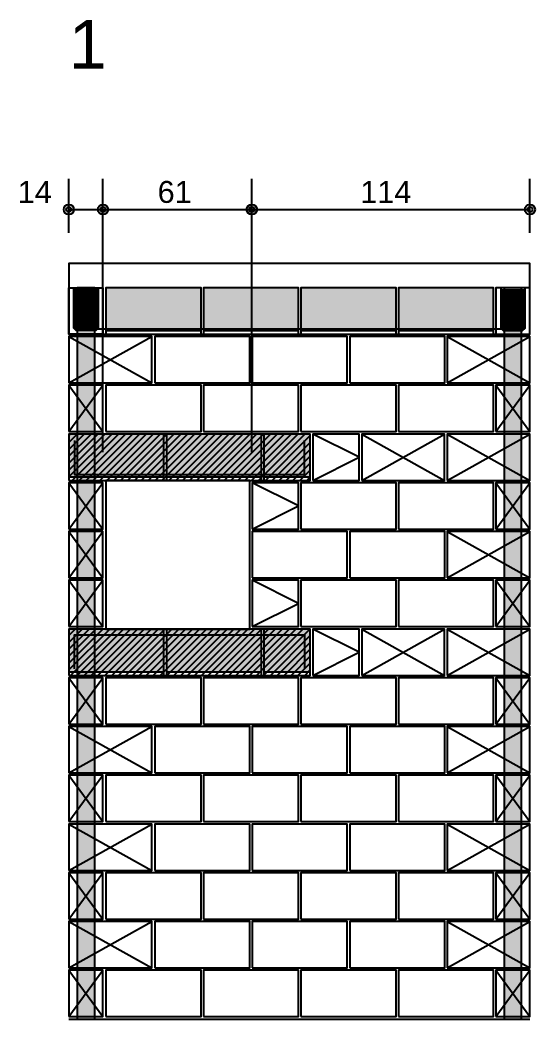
# Model space of a CAD drawing. Extents: x 3 to 128, y 2 to 83.
# Drawn here: x 69.82 to 74.05, y 29.46 to 37.65 of the extents above; entities that cross this region are included whole.
import ezdxf

# ---------------------------------------------------------------- set-up
doc = ezdxf.new("R2010")
doc.units = 0
doc.header["$MEASUREMENT"] = 0
for name, color, linetype in [('13', 240, 'CONTINUOUS'), ('17', 90, 'CONTINUOUS'), ('29', 9, 'CONTINUOUS'), ('3', 7, 'CONTINUOUS'), ('34', 30, 'CONTINUOUS'), ('35', 255, 'CONTINUOUS'), ('4', 5, 'CONTINUOUS'), ('9', 8, 'CONTINUOUS')]:
    doc.layers.add(name, color=color, linetype=linetype)
doc.styles.add('TQS_ARIAL', font='arial.ttf')

msp = doc.modelspace()

# ---------------------------------------------------------------- linework, layer by layer
at = {"layer": '17', "color": 90, "linetype": 'Continuous'}
msp.add_lwpolyline([(70.52578, 32.65651), (71.70578, 32.65651), (71.70578, 33.87651), (70.52578, 33.87651), (70.52578, 32.65651)], dxfattribs=at)
at = {"layer": '29', "color": 9, "linetype": 'Continuous'}
for points in [[(70.289638, 29.45651), (70.433638, 29.45651), (70.433638, 35.45651), (70.289638, 35.45651), (70.289638, 29.45651)], [(73.791895, 29.45651), (73.935895, 29.45651), (73.935895, 35.45651), (73.791895, 35.45651), (73.791895, 29.45651)]]:
    msp.add_lwpolyline(points, dxfattribs=at)
for points in [[(70.289638, 29.45651), (70.433638, 29.45651), (70.433638, 35.45651)], [(70.289638, 29.45651), (70.433638, 35.45651), (70.289638, 35.45651)], [(70.289638, 29.45651), (70.289638, 35.45651), (70.289638, 29.45651)], [(73.791895, 29.45651), (73.935895, 29.45651), (73.935895, 35.45651)], [(73.791895, 29.45651), (73.935895, 35.45651), (73.791895, 35.45651)], [(73.791895, 29.45651), (73.791895, 35.45651), (73.791895, 29.45651)]]:
    msp.add_solid(points, dxfattribs=at)
at = {"layer": '3', "color": 7, "linetype": 'Continuous'}
for p, q in [((70.22162, 34.67651), (70.90162, 35.05651)), ((70.22162, 35.05651), (70.90162, 34.67651)), ((73.323877, 34.67651), (74.003877, 35.05651)), ((73.323877, 35.05651), (74.003877, 34.67651)), ((70.221638, 34.65651), (70.501638, 34.27651)), ((70.221638, 34.27651), (70.501638, 34.65651)), ((73.723895, 34.65651), (74.003895, 34.27651)), ((73.723895, 34.27651), (74.003895, 34.65651)), ((72.603877, 34.06651), (72.223877, 34.25651)), ((72.623877, 33.87651), (73.303877, 34.25651)), ((72.623877, 34.25651), (73.303877, 33.87651)), ((73.323877, 33.87651), (74.003877, 34.25651)), ((73.323877, 34.25651), (74.003877, 33.87651)), ((72.223877, 33.87651), (72.603877, 34.06651)), ((70.221638, 33.85651), (70.501638, 33.47651)), ((70.221638, 33.47651), (70.501638, 33.85651)), ((72.105773, 33.66651), (71.725773, 33.85651)), ((73.723895, 33.85651), (74.003895, 33.47651)), ((73.723895, 33.47651), (74.003895, 33.85651)), ((71.725773, 33.47651), (72.105773, 33.66651)), ((70.221638, 33.45651), (70.501638, 33.07651)), ((70.221638, 33.07651), (70.501638, 33.45651)), ((73.323877, 33.07651), (74.003877, 33.45651)), ((73.323877, 33.45651), (74.003877, 33.07651)), ((70.221638, 33.05651), (70.501638, 32.67651)), ((70.221638, 32.67651), (70.501638, 33.05651)), ((72.105773, 32.86651), (71.725773, 33.05651)), ((73.723895, 33.05651), (74.003895, 32.67651)), ((73.723895, 32.67651), (74.003895, 33.05651)), ((71.725773, 32.67651), (72.105773, 32.86651)), ((72.603877, 32.46651), (72.223877, 32.65651)), ((72.623877, 32.27651), (73.303877, 32.65651)), ((72.623877, 32.65651), (73.303877, 32.27651)), ((73.323877, 32.27651), (74.003877, 32.65651)), ((73.323877, 32.65651), (74.003877, 32.27651)), ((72.223877, 32.27651), (72.603877, 32.46651)), ((70.221638, 32.25651), (70.501638, 31.87651)), ((70.221638, 31.87651), (70.501638, 32.25651)), ((73.723895, 32.25651), (74.003895, 31.87651)), ((73.723895, 31.87651), (74.003895, 32.25651)), ((70.22162, 31.47651), (70.90162, 31.85651)), ((70.22162, 31.85651), (70.90162, 31.47651)), ((73.323877, 31.47651), (74.003877, 31.85651)), ((73.323877, 31.85651), (74.003877, 31.47651)), ((70.221638, 31.45651), (70.501638, 31.07651)), ((70.221638, 31.07651), (70.501638, 31.45651)), ((73.723895, 31.45651), (74.003895, 31.07651)), ((73.723895, 31.07651), (74.003895, 31.45651)), ((70.22162, 30.67651), (70.90162, 31.05651)), ((70.22162, 31.05651), (70.90162, 30.67651)), ((73.323877, 30.67651), (74.003877, 31.05651)), ((73.323877, 31.05651), (74.003877, 30.67651)), ((70.221638, 30.65651), (70.501638, 30.27651)), ((70.221638, 30.27651), (70.501638, 30.65651)), ((73.723895, 30.65651), (74.003895, 30.27651)), ((73.723895, 30.27651), (74.003895, 30.65651)), ((70.22162, 29.87651), (70.90162, 30.25651)), ((70.22162, 30.25651), (70.90162, 29.87651)), ((73.323877, 29.87651), (74.003877, 30.25651)), ((73.323877, 30.25651), (74.003877, 29.87651)), ((70.221638, 29.85651), (70.501638, 29.47651)), ((70.221638, 29.47651), (70.501638, 29.85651)), ((73.723895, 29.85651), (74.003895, 29.47651)), ((73.723895, 29.47651), (74.003895, 29.85651))]:
    msp.add_line(p, q, dxfattribs=at)
for points in [[(70.22162, 35.07651), (74.003895, 35.07651), (74.003895, 35.65651), (70.22162, 35.65651), (70.22162, 35.07651)], [(70.501638, 35.07651), (70.221638, 35.07651), (70.221638, 35.45651), (70.501638, 35.45651), (70.501638, 35.07651)], [(70.525781, 35.07651), (71.305781, 35.07651), (71.305781, 35.45651), (70.525781, 35.45651), (70.525781, 35.07651)], [(71.325773, 35.07651), (72.105773, 35.07651), (72.105773, 35.45651), (71.325773, 35.45651), (71.325773, 35.07651)], [(72.125773, 35.07651), (72.905773, 35.07651), (72.905773, 35.45651), (72.125773, 35.45651), (72.125773, 35.07651)], [(72.925766, 35.07651), (73.705766, 35.07651), (73.705766, 35.45651), (72.925766, 35.45651), (72.925766, 35.07651)], [(73.723895, 35.07651), (74.003895, 35.07651), (74.003895, 35.45651), (73.723895, 35.45651), (73.723895, 35.07651)], [(70.22162, 34.67651), (70.90162, 34.67651), (70.90162, 35.05651), (70.22162, 35.05651), (70.22162, 34.67651)], [(70.925781, 34.67651), (71.705781, 34.67651), (71.705781, 35.05651), (70.925781, 35.05651), (70.925781, 34.67651)], [(71.725773, 34.67651), (72.505773, 34.67651), (72.505773, 35.05651), (71.725773, 35.05651), (71.725773, 34.67651)], [(72.525773, 34.67651), (73.305773, 34.67651), (73.305773, 35.05651), (72.525773, 35.05651), (72.525773, 34.67651)], [(73.323877, 34.67651), (74.003877, 34.67651), (74.003877, 35.05651), (73.323877, 35.05651), (73.323877, 34.67651)], [(70.221638, 34.27651), (70.501638, 34.27651), (70.501638, 34.65651), (70.221638, 34.65651), (70.221638, 34.27651)], [(70.525781, 34.27651), (71.305781, 34.27651), (71.305781, 34.65651), (70.525781, 34.65651), (70.525781, 34.27651)], [(71.325773, 34.27651), (72.105773, 34.27651), (72.105773, 34.65651), (71.325773, 34.65651), (71.325773, 34.27651)], [(72.125773, 34.27651), (72.905773, 34.27651), (72.905773, 34.65651), (72.125773, 34.65651), (72.125773, 34.27651)], [(72.925766, 34.27651), (73.705766, 34.27651), (73.705766, 34.65651), (72.925766, 34.65651), (72.925766, 34.27651)], [(73.723895, 34.27651), (74.003895, 34.27651), (74.003895, 34.65651), (73.723895, 34.65651), (73.723895, 34.27651)], [(70.221638, 33.87651), (71.001638, 33.87651), (71.001638, 34.25651), (70.221638, 34.25651), (70.221638, 33.87651)], [(71.021638, 33.87651), (71.801638, 33.87651), (71.801638, 34.25651), (71.021638, 34.25651), (71.021638, 33.87651)], [(71.821638, 33.87651), (72.201638, 33.87651), (72.201638, 34.25651), (71.821638, 34.25651), (71.821638, 33.87651)], [(72.223877, 33.87651), (72.603877, 33.87651), (72.603877, 34.25651), (72.223877, 34.25651), (72.223877, 33.87651)], [(72.623877, 33.87651), (73.303877, 33.87651), (73.303877, 34.25651), (72.623877, 34.25651), (72.623877, 33.87651)], [(73.323877, 33.87651), (74.003877, 33.87651), (74.003877, 34.25651), (73.323877, 34.25651), (73.323877, 33.87651)], [(70.221638, 33.47651), (70.501638, 33.47651), (70.501638, 33.85651), (70.221638, 33.85651), (70.221638, 33.47651)], [(71.725773, 33.47651), (72.105773, 33.47651), (72.105773, 33.85651), (71.725773, 33.85651), (71.725773, 33.47651)], [(72.125773, 33.47651), (72.905773, 33.47651), (72.905773, 33.85651), (72.125773, 33.85651), (72.125773, 33.47651)], [(72.925766, 33.47651), (73.705766, 33.47651), (73.705766, 33.85651), (72.925766, 33.85651), (72.925766, 33.47651)], [(73.723895, 33.47651), (74.003895, 33.47651), (74.003895, 33.85651), (73.723895, 33.85651), (73.723895, 33.47651)], [(70.221638, 33.07651), (70.501638, 33.07651), (70.501638, 33.45651), (70.221638, 33.45651), (70.221638, 33.07651)], [(71.725773, 33.07651), (72.505773, 33.07651), (72.505773, 33.45651), (71.725773, 33.45651), (71.725773, 33.07651)], [(72.525773, 33.07651), (73.305773, 33.07651), (73.305773, 33.45651), (72.525773, 33.45651), (72.525773, 33.07651)], [(73.323877, 33.07651), (74.003877, 33.07651), (74.003877, 33.45651), (73.323877, 33.45651), (73.323877, 33.07651)], [(70.221638, 32.67651), (70.501638, 32.67651), (70.501638, 33.05651), (70.221638, 33.05651), (70.221638, 32.67651)], [(71.725773, 32.67651), (72.105773, 32.67651), (72.105773, 33.05651), (71.725773, 33.05651), (71.725773, 32.67651)], [(72.125773, 32.67651), (72.905773, 32.67651), (72.905773, 33.05651), (72.125773, 33.05651), (72.125773, 32.67651)], [(72.925766, 32.67651), (73.705766, 32.67651), (73.705766, 33.05651), (72.925766, 33.05651), (72.925766, 32.67651)], [(73.723895, 32.67651), (74.003895, 32.67651), (74.003895, 33.05651), (73.723895, 33.05651), (73.723895, 32.67651)], [(70.221638, 32.27651), (71.001638, 32.27651), (71.001638, 32.65651), (70.221638, 32.65651), (70.221638, 32.27651)], [(71.021638, 32.27651), (71.801638, 32.27651), (71.801638, 32.65651), (71.021638, 32.65651), (71.021638, 32.27651)], [(71.821638, 32.27651), (72.201638, 32.27651), (72.201638, 32.65651), (71.821638, 32.65651), (71.821638, 32.27651)], [(72.223877, 32.27651), (72.603877, 32.27651), (72.603877, 32.65651), (72.223877, 32.65651), (72.223877, 32.27651)], [(72.623877, 32.27651), (73.303877, 32.27651), (73.303877, 32.65651), (72.623877, 32.65651), (72.623877, 32.27651)], [(73.323877, 32.27651), (74.003877, 32.27651), (74.003877, 32.65651), (73.323877, 32.65651), (73.323877, 32.27651)], [(70.221638, 31.87651), (70.501638, 31.87651), (70.501638, 32.25651), (70.221638, 32.25651), (70.221638, 31.87651)], [(70.525781, 31.87651), (71.305781, 31.87651), (71.305781, 32.25651), (70.525781, 32.25651), (70.525781, 31.87651)], [(71.325773, 31.87651), (72.105773, 31.87651), (72.105773, 32.25651), (71.325773, 32.25651), (71.325773, 31.87651)], [(72.125773, 31.87651), (72.905773, 31.87651), (72.905773, 32.25651), (72.125773, 32.25651), (72.125773, 31.87651)], [(72.925766, 31.87651), (73.705766, 31.87651), (73.705766, 32.25651), (72.925766, 32.25651), (72.925766, 31.87651)], [(73.723895, 31.87651), (74.003895, 31.87651), (74.003895, 32.25651), (73.723895, 32.25651), (73.723895, 31.87651)], [(70.22162, 31.47651), (70.90162, 31.47651), (70.90162, 31.85651), (70.22162, 31.85651), (70.22162, 31.47651)], [(70.925781, 31.47651), (71.705781, 31.47651), (71.705781, 31.85651), (70.925781, 31.85651), (70.925781, 31.47651)], [(71.725773, 31.47651), (72.505773, 31.47651), (72.505773, 31.85651), (71.725773, 31.85651), (71.725773, 31.47651)], [(72.525773, 31.47651), (73.305773, 31.47651), (73.305773, 31.85651), (72.525773, 31.85651), (72.525773, 31.47651)], [(73.323877, 31.47651), (74.003877, 31.47651), (74.003877, 31.85651), (73.323877, 31.85651), (73.323877, 31.47651)], [(70.221638, 31.07651), (70.501638, 31.07651), (70.501638, 31.45651), (70.221638, 31.45651), (70.221638, 31.07651)], [(70.525781, 31.07651), (71.305781, 31.07651), (71.305781, 31.45651), (70.525781, 31.45651), (70.525781, 31.07651)], [(71.325773, 31.07651), (72.105773, 31.07651), (72.105773, 31.45651), (71.325773, 31.45651), (71.325773, 31.07651)], [(72.125773, 31.07651), (72.905773, 31.07651), (72.905773, 31.45651), (72.125773, 31.45651), (72.125773, 31.07651)], [(72.925766, 31.07651), (73.705766, 31.07651), (73.705766, 31.45651), (72.925766, 31.45651), (72.925766, 31.07651)], [(73.723895, 31.07651), (74.003895, 31.07651), (74.003895, 31.45651), (73.723895, 31.45651), (73.723895, 31.07651)], [(70.22162, 30.67651), (70.90162, 30.67651), (70.90162, 31.05651), (70.22162, 31.05651), (70.22162, 30.67651)], [(70.925781, 30.67651), (71.705781, 30.67651), (71.705781, 31.05651), (70.925781, 31.05651), (70.925781, 30.67651)], [(71.725773, 30.67651), (72.505773, 30.67651), (72.505773, 31.05651), (71.725773, 31.05651), (71.725773, 30.67651)], [(72.525773, 30.67651), (73.305773, 30.67651), (73.305773, 31.05651), (72.525773, 31.05651), (72.525773, 30.67651)], [(73.323877, 30.67651), (74.003877, 30.67651), (74.003877, 31.05651), (73.323877, 31.05651), (73.323877, 30.67651)], [(70.221638, 30.27651), (70.501638, 30.27651), (70.501638, 30.65651), (70.221638, 30.65651), (70.221638, 30.27651)], [(70.525781, 30.27651), (71.305781, 30.27651), (71.305781, 30.65651), (70.525781, 30.65651), (70.525781, 30.27651)], [(71.325773, 30.27651), (72.105773, 30.27651), (72.105773, 30.65651), (71.325773, 30.65651), (71.325773, 30.27651)], [(72.125773, 30.27651), (72.905773, 30.27651), (72.905773, 30.65651), (72.125773, 30.65651), (72.125773, 30.27651)], [(72.925766, 30.27651), (73.705766, 30.27651), (73.705766, 30.65651), (72.925766, 30.65651), (72.925766, 30.27651)], [(73.723895, 30.27651), (74.003895, 30.27651), (74.003895, 30.65651), (73.723895, 30.65651), (73.723895, 30.27651)], [(70.22162, 29.87651), (70.90162, 29.87651), (70.90162, 30.25651), (70.22162, 30.25651), (70.22162, 29.87651)], [(70.925781, 29.87651), (71.705781, 29.87651), (71.705781, 30.25651), (70.925781, 30.25651), (70.925781, 29.87651)], [(71.725773, 29.87651), (72.505773, 29.87651), (72.505773, 30.25651), (71.725773, 30.25651), (71.725773, 29.87651)], [(72.525773, 29.87651), (73.305773, 29.87651), (73.305773, 30.25651), (72.525773, 30.25651), (72.525773, 29.87651)], [(73.323877, 29.87651), (74.003877, 29.87651), (74.003877, 30.25651), (73.323877, 30.25651), (73.323877, 29.87651)], [(70.221638, 29.47651), (70.501638, 29.47651), (70.501638, 29.85651), (70.221638, 29.85651), (70.221638, 29.47651)], [(70.525781, 29.47651), (71.305781, 29.47651), (71.305781, 29.85651), (70.525781, 29.85651), (70.525781, 29.47651)], [(71.325773, 29.47651), (72.105773, 29.47651), (72.105773, 29.85651), (71.325773, 29.85651), (71.325773, 29.47651)], [(72.125773, 29.47651), (72.905773, 29.47651), (72.905773, 29.85651), (72.125773, 29.85651), (72.125773, 29.47651)], [(72.925766, 29.47651), (73.705766, 29.47651), (73.705766, 29.85651), (72.925766, 29.85651), (72.925766, 29.47651)], [(73.723895, 29.47651), (74.003895, 29.47651), (74.003895, 29.85651), (73.723895, 29.85651), (73.723895, 29.47651)]]:
    msp.add_lwpolyline(points, dxfattribs=at)
at = {"layer": '34', "color": 30, "linetype": 'Continuous'}
msp.add_line((70.22162, 29.45651), (74.003895, 29.45651), dxfattribs=at)
at = {"layer": '35', "color": 255, "linetype": 'Continuous'}
for p, q in [((70.22162, 35.90651), (70.22162, 36.349346)), ((70.501638, 34.10651), (70.501638, 36.349346)), ((70.501638, 34.10651), (70.501638, 36.349346)), ((71.721773, 34.10651), (71.721773, 36.349346)), ((71.723773, 34.10651), (71.723773, 36.349346)), ((74.003895, 35.90651), (74.003895, 36.349346)), ((70.22162, 36.099346), (70.501638, 36.099346)), ((70.501638, 36.099346), (71.721773, 36.099346)), ((71.723773, 36.099346), (74.003895, 36.099346)), ((70.22162, 35.65651), (70.22162, 35.65651)), ((74.003895, 35.65651), (74.003895, 35.65651)), ((70.501638, 33.85651), (70.501638, 33.85651)), ((70.501638, 33.85651), (70.501638, 33.85651)), ((71.721773, 33.85651), (71.721773, 33.85651)), ((71.723773, 33.85651), (71.723773, 33.85651))]:
    msp.add_line(p, q, dxfattribs=at)
for centre, radius in [((70.22162, 36.099346), 0.041625), ((70.22162, 36.099346), 0.02075), ((70.501638, 36.099346), 0.041625), ((70.501638, 36.099346), 0.041625), ((70.501638, 36.099346), 0.02075), ((70.501638, 36.099346), 0.02075), ((71.721773, 36.099346), 0.041625), ((71.723773, 36.099346), 0.041625), ((71.721773, 36.099346), 0.02075), ((71.723773, 36.099346), 0.02075), ((74.003895, 36.099346), 0.041625), ((74.003895, 36.099346), 0.02075)]:
    msp.add_circle(centre, radius, dxfattribs=at)
at = {"layer": '4', "color": 5, "linetype": 'Continuous'}
for points in [[(70.34362, 35.11851), (73.881895, 35.11851)], [(70.268638, 34.20351), (70.268638, 33.92351), (72.154638, 33.92351), (72.154638, 34.20351)], [(70.268638, 32.32951), (70.268638, 32.60951), (72.154638, 32.60951), (72.154638, 32.32951)]]:
    msp.add_lwpolyline(points, dxfattribs=at)
at = {"layer": '9', "color": 8, "linetype": 'Continuous'}
for p, q in [((70.271638, 35.11651), (70.271638, 35.44651)), ((70.28, 35.108148), (70.28, 35.45651)), ((70.281638, 35.11651), (70.281638, 35.44651)), ((70.291638, 35.11651), (70.291638, 35.44651)), ((70.301638, 35.11651), (70.301638, 35.44651)), ((70.311638, 35.11651), (70.311638, 35.44651)), ((70.32, 35.10651), (70.32, 35.45651)), ((70.321638, 35.11651), (70.321638, 35.44651)), ((70.331638, 35.11651), (70.331638, 35.44651)), ((70.341638, 35.11651), (70.341638, 35.44651)), ((70.351638, 35.11651), (70.351638, 35.44651)), ((70.36, 35.10651), (70.36, 35.45651)), ((70.361638, 35.11651), (70.361638, 35.44651)), ((70.371638, 35.11651), (70.371638, 35.44651)), ((70.381638, 35.11651), (70.381638, 35.44651)), ((70.391638, 35.11651), (70.391638, 35.44651)), ((70.4, 35.10651), (70.4, 35.45651)), ((70.401638, 35.11651), (70.401638, 35.44651)), ((70.411638, 35.11651), (70.411638, 35.44651)), ((70.421638, 35.11651), (70.421638, 35.44651)), ((70.431638, 35.11651), (70.431638, 35.44651)), ((70.44, 35.10651), (70.44, 35.45651)), ((70.441638, 35.11651), (70.441638, 35.44651)), ((70.451638, 35.11651), (70.451638, 35.44651)), ((73.763895, 35.44), (73.963895, 35.44)), ((73.773895, 35.11651), (73.773895, 35.44651)), ((73.783895, 35.11651), (73.783895, 35.44651)), ((73.793895, 35.11651), (73.793895, 35.44651)), ((73.803895, 35.11651), (73.803895, 35.44651)), ((73.813895, 35.11651), (73.813895, 35.44651)), ((73.823895, 35.11651), (73.823895, 35.44651)), ((73.833895, 35.11651), (73.833895, 35.44651)), ((73.843895, 35.11651), (73.843895, 35.44651)), ((73.853895, 35.11651), (73.853895, 35.44651)), ((73.863895, 35.11651), (73.863895, 35.44651)), ((73.873895, 35.11651), (73.873895, 35.44651)), ((73.883895, 35.11651), (73.883895, 35.44651)), ((73.893895, 35.11651), (73.893895, 35.44651)), ((73.903895, 35.11651), (73.903895, 35.44651)), ((73.913895, 35.11651), (73.913895, 35.44651)), ((73.923895, 35.11651), (73.923895, 35.44651)), ((73.933895, 35.11651), (73.933895, 35.44651)), ((73.943895, 35.11651), (73.943895, 35.44651)), ((73.953895, 35.11651), (73.953895, 35.44651)), ((73.763895, 35.4), (73.963895, 35.4)), ((73.763895, 35.36), (73.963895, 35.36)), ((73.763895, 35.32), (73.963895, 35.32)), ((73.763895, 35.28), (73.963895, 35.28)), ((73.763895, 35.24), (73.963895, 35.24)), ((73.763895, 35.2), (73.963895, 35.2)), ((73.763895, 35.16), (73.963895, 35.16)), ((73.770405, 35.12), (73.957385, 35.12)), ((70.221638, 33.904633), (70.573514, 34.25651)), ((70.221638, 33.961202), (70.516946, 34.25651)), ((70.221638, 34.017771), (70.460377, 34.25651)), ((70.221638, 34.074339), (70.403809, 34.25651)), ((70.221638, 34.130908), (70.34724, 34.25651)), ((70.221638, 34.187476), (70.290672, 34.25651)), ((70.221638, 34.244045), (70.234103, 34.25651)), ((70.250083, 33.87651), (70.630083, 34.25651)), ((70.306652, 33.87651), (70.686652, 34.25651)), ((70.36322, 33.87651), (70.74322, 34.25651)), ((70.419789, 33.87651), (70.799789, 34.25651)), ((70.476357, 33.87651), (70.856357, 34.25651)), ((70.532926, 33.87651), (70.912926, 34.25651)), ((70.589494, 33.87651), (70.969494, 34.25651)), ((70.646063, 33.87651), (71.026063, 34.25651)), ((70.702631, 33.87651), (71.082631, 34.25651)), ((70.7592, 33.87651), (71.1392, 34.25651)), ((70.815768, 33.87651), (71.195768, 34.25651)), ((70.872337, 33.87651), (71.252337, 34.25651)), ((70.928906, 33.87651), (71.308906, 34.25651)), ((70.985474, 33.87651), (71.365474, 34.25651)), ((71.042043, 33.87651), (71.422043, 34.25651)), ((71.098611, 33.87651), (71.478611, 34.25651)), ((71.15518, 33.87651), (71.53518, 34.25651)), ((71.211748, 33.87651), (71.591748, 34.25651)), ((71.268317, 33.87651), (71.648317, 34.25651)), ((71.324885, 33.87651), (71.704885, 34.25651)), ((71.381454, 33.87651), (71.761454, 34.25651)), ((71.438022, 33.87651), (71.818022, 34.25651)), ((71.494591, 33.87651), (71.874591, 34.25651)), ((71.55116, 33.87651), (71.93116, 34.25651)), ((71.607728, 33.87651), (71.987728, 34.25651)), ((71.664297, 33.87651), (72.044297, 34.25651)), ((71.720865, 33.87651), (72.100865, 34.25651)), ((71.777434, 33.87651), (72.157434, 34.25651)), ((71.834002, 33.87651), (72.201638, 34.244146)), ((71.890571, 33.87651), (72.201638, 34.187577)), ((71.947139, 33.87651), (72.201638, 34.131009)), ((72.003708, 33.87651), (72.201638, 34.07444)), ((72.060276, 33.87651), (72.201638, 34.017872)), ((72.116845, 33.87651), (72.201638, 33.961303)), ((72.173413, 33.87651), (72.201638, 33.904735)), ((70.221638, 32.320714), (70.557434, 32.65651)), ((70.221638, 32.377283), (70.500865, 32.65651)), ((70.221638, 32.433851), (70.444297, 32.65651)), ((70.221638, 32.49042), (70.387728, 32.65651)), ((70.221638, 32.546988), (70.33116, 32.65651)), ((70.221638, 32.603557), (70.274591, 32.65651)), ((70.234002, 32.27651), (70.614002, 32.65651)), ((70.290571, 32.27651), (70.670571, 32.65651)), ((70.347139, 32.27651), (70.727139, 32.65651)), ((70.403708, 32.27651), (70.783708, 32.65651)), ((70.460276, 32.27651), (70.840276, 32.65651)), ((70.516845, 32.27651), (70.896845, 32.65651)), ((70.573413, 32.27651), (70.953413, 32.65651)), ((70.629982, 32.27651), (71.009982, 32.65651)), ((70.686551, 32.27651), (71.066551, 32.65651)), ((70.743119, 32.27651), (71.123119, 32.65651)), ((70.799688, 32.27651), (71.179688, 32.65651)), ((70.856256, 32.27651), (71.236256, 32.65651)), ((70.912825, 32.27651), (71.292825, 32.65651)), ((70.969393, 32.27651), (71.349393, 32.65651)), ((71.025962, 32.27651), (71.405962, 32.65651)), ((71.08253, 32.27651), (71.46253, 32.65651)), ((71.139099, 32.27651), (71.519099, 32.65651)), ((71.195667, 32.27651), (71.575667, 32.65651)), ((71.252236, 32.27651), (71.632236, 32.65651)), ((71.308805, 32.27651), (71.688805, 32.65651)), ((71.365373, 32.27651), (71.745373, 32.65651)), ((71.421942, 32.27651), (71.801942, 32.65651)), ((71.47851, 32.27651), (71.85851, 32.65651)), ((71.535079, 32.27651), (71.915079, 32.65651)), ((71.591647, 32.27651), (71.971647, 32.65651)), ((71.648216, 32.27651), (72.028216, 32.65651)), ((71.704784, 32.27651), (72.084784, 32.65651)), ((71.761353, 32.27651), (72.141353, 32.65651)), ((71.817921, 32.27651), (72.197921, 32.65651)), ((71.87449, 32.27651), (72.201638, 32.603658)), ((71.931058, 32.27651), (72.201638, 32.547089)), ((71.987627, 32.27651), (72.201638, 32.490521)), ((72.044196, 32.27651), (72.201638, 32.433952)), ((72.100764, 32.27651), (72.201638, 32.377384)), ((72.157333, 32.27651), (72.201638, 32.320815))]:
    msp.add_line(p, q, dxfattribs=at)
for points in [[(70.461638, 35.12651), (70.441638, 35.10651), (70.281638, 35.10651), (70.261638, 35.12651), (70.261638, 35.45651), (70.461638, 35.45651), (70.461638, 35.12651)], [(70.525781, 35.10651), (71.305781, 35.10651), (71.305781, 35.45651), (70.525781, 35.45651), (70.525781, 35.10651)], [(71.325773, 35.10651), (72.105773, 35.10651), (72.105773, 35.45651), (71.325773, 35.45651), (71.325773, 35.10651)], [(72.125773, 35.10651), (72.905773, 35.10651), (72.905773, 35.45651), (72.125773, 35.45651), (72.125773, 35.10651)], [(72.925766, 35.10651), (73.705766, 35.10651), (73.705766, 35.45651), (72.925766, 35.45651), (72.925766, 35.10651)], [(73.763895, 35.12651), (73.783895, 35.10651), (73.943895, 35.10651), (73.963895, 35.12651), (73.963895, 35.45651), (73.763895, 35.45651), (73.763895, 35.12651)], [(70.221638, 33.87651), (72.201638, 33.87651), (72.201638, 34.25651), (70.221638, 34.25651), (70.221638, 33.87651)], [(70.221638, 33.90651), (71.001638, 33.90651), (71.001638, 34.25651), (70.221638, 34.25651), (70.221638, 33.90651)], [(71.021638, 33.90651), (71.801638, 33.90651), (71.801638, 34.25651), (71.021638, 34.25651), (71.021638, 33.90651)], [(71.821638, 33.90651), (72.201638, 33.90651), (72.201638, 34.25651), (71.821638, 34.25651), (71.821638, 33.90651)], [(70.221638, 32.27651), (72.201638, 32.27651), (72.201638, 32.65651), (70.221638, 32.65651), (70.221638, 32.27651)], [(70.221638, 32.30651), (71.001638, 32.30651), (71.001638, 32.65651), (70.221638, 32.65651), (70.221638, 32.30651)], [(71.021638, 32.30651), (71.801638, 32.30651), (71.801638, 32.65651), (71.021638, 32.65651), (71.021638, 32.30651)], [(71.821638, 32.30651), (72.201638, 32.30651), (72.201638, 32.65651), (71.821638, 32.65651), (71.821638, 32.30651)]]:
    msp.add_lwpolyline(points, dxfattribs=at)
for points in [[(70.525781, 35.10651), (71.305781, 35.10651), (71.305781, 35.45651)], [(70.525781, 35.10651), (71.305781, 35.45651), (70.525781, 35.45651)], [(70.525781, 35.10651), (70.525781, 35.45651), (70.525781, 35.10651)], [(71.325773, 35.10651), (72.105773, 35.10651), (72.105773, 35.45651)], [(71.325773, 35.10651), (72.105773, 35.45651), (71.325773, 35.45651)], [(71.325773, 35.10651), (71.325773, 35.45651), (71.325773, 35.10651)], [(72.125773, 35.10651), (72.905773, 35.10651), (72.905773, 35.45651)], [(72.125773, 35.10651), (72.905773, 35.45651), (72.125773, 35.45651)], [(72.125773, 35.10651), (72.125773, 35.45651), (72.125773, 35.10651)], [(72.925766, 35.10651), (73.705766, 35.10651), (73.705766, 35.45651)], [(72.925766, 35.10651), (73.705766, 35.45651), (72.925766, 35.45651)], [(72.925766, 35.10651), (72.925766, 35.45651), (72.925766, 35.10651)], [(70.221638, 33.90651), (71.001638, 33.90651), (71.001638, 34.25651)], [(70.221638, 33.90651), (71.001638, 34.25651), (70.221638, 34.25651)], [(70.221638, 33.90651), (70.221638, 34.25651), (70.221638, 33.90651)], [(71.021638, 33.90651), (71.801638, 33.90651), (71.801638, 34.25651)], [(71.021638, 33.90651), (71.801638, 34.25651), (71.021638, 34.25651)], [(71.021638, 33.90651), (71.021638, 34.25651), (71.021638, 33.90651)], [(71.821638, 33.90651), (72.201638, 33.90651), (72.201638, 34.25651)], [(71.821638, 33.90651), (72.201638, 34.25651), (71.821638, 34.25651)], [(71.821638, 33.90651), (71.821638, 34.25651), (71.821638, 33.90651)], [(70.221638, 32.30651), (71.001638, 32.30651), (71.001638, 32.65651)], [(70.221638, 32.30651), (71.001638, 32.65651), (70.221638, 32.65651)], [(70.221638, 32.30651), (70.221638, 32.65651), (70.221638, 32.30651)], [(71.021638, 32.30651), (71.801638, 32.30651), (71.801638, 32.65651)], [(71.021638, 32.30651), (71.801638, 32.65651), (71.021638, 32.65651)], [(71.021638, 32.30651), (71.021638, 32.65651), (71.021638, 32.30651)], [(71.821638, 32.30651), (72.201638, 32.30651), (72.201638, 32.65651)], [(71.821638, 32.30651), (72.201638, 32.65651), (71.821638, 32.65651)], [(71.821638, 32.30651), (71.821638, 32.65651), (71.821638, 32.30651)]]:
    msp.add_solid(points, dxfattribs=at)

# ---------------------------------------------------------------- texts
at = {"layer": '13', "color": 240, "linetype": 'Continuous', "style": 'TQS_ARIAL'}
msp.add_text('1', height=0.4, dxfattribs=at).set_placement((70.22162, 37.254148))
at = {"layer": '35', "color": 255, "linetype": 'Continuous', "style": 'TQS_ARIAL'}
for s, p in [('14', (69.80162, 36.153346)), ('61', (70.949706, 36.153346)), ('114', (72.611834, 36.153346))]:
    msp.add_text(s, height=0.18, dxfattribs=at).set_placement(p)

doc.saveas('drawing.dxf')
